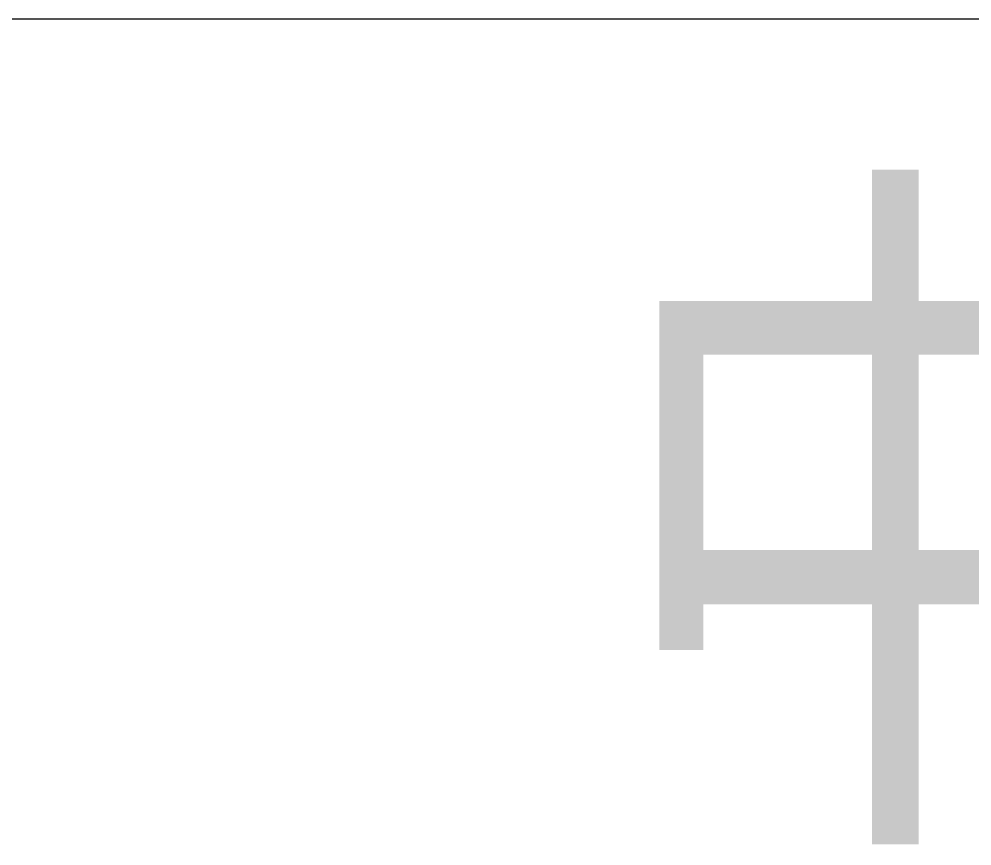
# Model space of a CAD drawing. Extents: x -2876908 to 633791, y -1383861 to 872234.
# Drawn here: x 569376 to 573800, y -1059750 to -1055910 of the extents above; entities that cross this region are included whole.
import ezdxf
from ezdxf.enums import TextEntityAlignment as Align

# ---------------------------------------------------------------- set-up
doc = ezdxf.new("R2010")
doc.units = 0
doc.header["$LTSCALE"] = 5
doc.header["$MEASUREMENT"] = 0
doc.layers.get('0').update_dxf_attribs({"linetype": 'CONTINUOUS', "lineweight": 25})
doc.layers.add('HFZT', color=5, linetype='CONTINUOUS', lineweight=15)
doc.layers.add('XI', color=7, linetype='CONTINUOUS')
doc.styles.add('TSSD_NORM', font='tssdeng.shx', dxfattribs={"width": 0.7, "bigfont": 'hztxt.shx'})
doc.styles.add('图框-黑体', font='simhei.ttf', dxfattribs={"width": 0.9})

# ---------------------------------------------------------------- blocks, each defined once
blk = doc.blocks.new('施工设计图框')
at = {"layer": 'HFZT'}
blk.add_line((14.49569421634078, 38.50000003585592), (-147.5043059345335, 38.50000003585592), dxfattribs=at)
at = {"layer": 'HFZT', "color": 2, "style": 'TSSD_NORM', "width": 0.7}
for tag, height, p in [('比例尺', 2.5, (7.24784710817039, 17.50000001629815)), ('日期', 2.5, (7.24784710817039, 3.500000003259629)), ('图号', 2.5, (-20.48976953903912, 3.500000003259629)), ('图名', 4, (-76.24192248954205, 0.7500000006984919))]:
    blk.add_attdef(tag, text='', height=height, dxfattribs=at).set_placement(p, align=Align.MIDDLE)
at = {"layer": 'XI', "color": 5, "style": '图框-黑体', "width": 0.8000000023283065}
blk.add_text('中铁四局集团钢结构建筑有限公司', height=5.000000004656613, dxfattribs=at).set_placement((-57.99245476181386, 31.37215853089583), align=Align.CENTER)

msp = doc.modelspace()

# ---------------------------------------------------------------- block references
at = {"xscale": 500, "yscale": 500, "zscale": 500}
msp.add_blockref('施工设计图框', (621543.4343179688, -1075159.693504055), dxfattribs=at)

doc.saveas('drawing.dxf')
